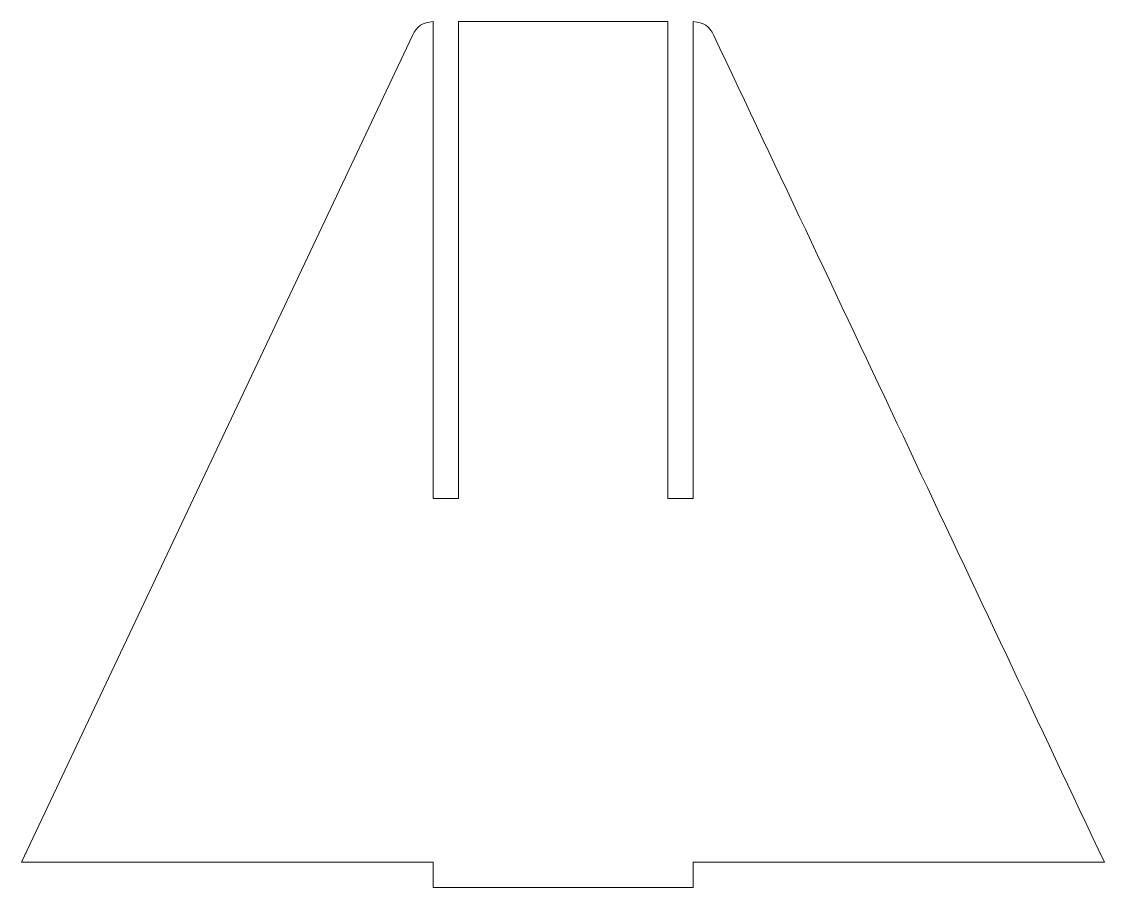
# Model space of a CAD drawing. Header units: millimetres. Extents: x -65 to 64, y -49 to 54.
import ezdxf

# ---------------------------------------------------------------- set-up
doc = ezdxf.new("R2010")
doc.units = ezdxf.units.MM
doc.header["$MEASUREMENT"] = 0
doc.layers.add('Layer 1', color=7, linetype='Continuous')

msp = doc.modelspace()

# ---------------------------------------------------------------- linework, layer by layer
at = {"layer": 'Layer 1', "lineweight": 15}
for points in [[(-16.3336, 53.8917), (-17.59, 53.8254), (-18.2615, 53.3655), (-18.7986, 52.2415)], [(-16.3336, -2.9992), (-16.3336, -2.9992), (-16.3336, 53.8917), (-16.3336, 53.8917)], [(-13.3336, 53.8917), (-13.3336, 53.8917), (-13.3336, -2.9992), (-13.3336, -2.9992)], [(11.6778, 53.8917), (11.6778, 53.8917), (-13.3336, 53.8917), (-13.3336, 53.8917)], [(11.6778, -2.9992), (11.6778, -2.9992), (11.6778, 53.8917), (11.6778, 53.8917)], [(17.1531, 52.2319), (16.616, 53.3655), (15.9349, 53.8247), (14.6778, 53.8917)], [(14.6778, 53.8917), (14.6778, 53.8917), (14.6778, -2.9992), (14.6778, -2.9992)], [(63.7607, -46.4157), (48.2279, -13.5269), (32.6957, 19.3535), (17.1531, 52.2319)], [(-13.3336, -2.9992), (-13.3336, -2.9992), (-16.3336, -2.9992), (-16.3336, -2.9992)], [(14.6778, -2.9992), (14.6778, -2.9992), (11.6778, -2.9992), (11.6778, -2.9992)], [(-65.4544, -46.4157), (-65.4544, -46.4157), (-16.3336, -46.4157), (-16.3336, -46.4157)], [(-64.9178, -45.2809), (-64.9371, -45.3298), (-64.966, -45.3776), (-64.9949, -45.4353)], [(-16.3336, -46.4157), (-16.3336, -46.4157), (-16.3336, -49.4157), (-16.3336, -49.4157)], [(14.6778, -46.4157), (14.6778, -46.4157), (63.7607, -46.4157), (63.7607, -46.4157)], [(14.6778, -49.4157), (14.6778, -49.4157), (14.6778, -46.4157), (14.6778, -46.4157)], [(63.3015, -45.4353), (63.2822, -45.387), (63.2537, -45.3393), (63.2337, -45.3002)], [(-16.3336, -49.4157), (-16.3336, -49.4157), (14.6778, -49.4157), (14.6778, -49.4157)]]:
    msp.add_open_spline(points, degree=3, dxfattribs=at)
msp.add_open_spline([(-18.7986, 52.2415), (-18.7986, 52.2415), (-44.9294, -3.0063), (-44.9294, -3.0063), (-44.9294, -3.0063), (-44.9294, -3.0063), (-65.4544, -46.4157), (-65.4544, -46.4157)], degree=3, knots=[0, 0, 0, 0, 0.33333333, 0.33333333, 0.33333333, 0.33333333, 1, 1, 1, 1], dxfattribs=at)

doc.saveas('drawing.dxf')
